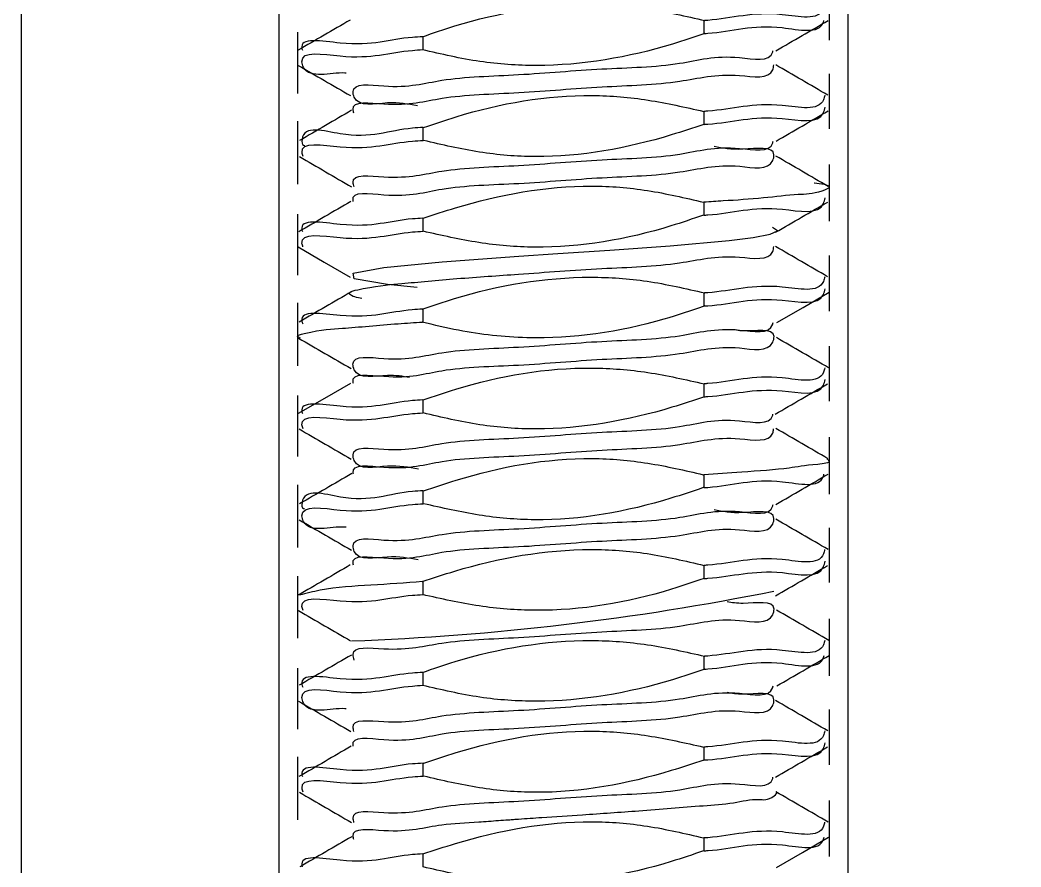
# Model space of a CAD drawing. Header units: millimetres. Extents: x 2 to 1187, y 2 to 839.
# Drawn here: x 608.925 to 611.679, y 455.181 to 457.513 of the extents above; entities that cross this region are included whole.
import ezdxf

# ---------------------------------------------------------------- set-up
doc = ezdxf.new("R2010")
doc.units = ezdxf.units.MM

msp = doc.modelspace()

# ---------------------------------------------------------------- hatches: boundary and pattern name
h = msp.add_hatch()
h.set_pattern_fill('ANSI31', color=256, scale=0.3)
h.paths.add_polyline_path([(600.3858, 723.2245), (600.3858, 724.6149), (599.1608, 724.6149, 0.414214), (598.8858, 724.3399), (598.8858, 719.8899, 0.414214), (599.1608, 719.6149), (600.3858, 719.6149), (600.3858, 721.0053, -0.444966)])
h.paths.add_polyline_path([(648.8858, 724.3399, 0.414214), (648.6108, 724.6149), (647.8858, 724.6149), (647.3858, 724.6149), (647.3858, 723.2245, -0.444966), (647.3858, 721.0053), (647.3858, 719.6149), (648.6108, 719.6149, 0.414214), (648.8858, 719.8899)])
h.paths.add_polyline_path([(648.8858, 681.5899, 0.414214), (648.6108, 681.8649), (647.3858, 681.8649), (647.3858, 680.4745, -0.444966), (647.3858, 678.2553), (647.3858, 676.8649), (648.6108, 676.8649, 0.414214), (648.8858, 677.1399)])
h.paths.add_polyline_path([(600.3858, 678.2553, -0.444966), (600.3858, 680.4745), (600.3858, 681.8649), (599.1608, 681.8649, 0.414214), (598.8858, 681.5899), (598.8858, 677.1399, 0.414214), (599.1608, 676.8649), (600.1358, 676.8649), (600.3858, 676.8649)])
h.paths.add_polyline_path([(204.0979, 197.9237, 0.414214), (203.8229, 198.1987), (203.0979, 198.1987), (202.5979, 198.1987), (202.5979, 196.8084, -0.212442), (203.0916, 195.6987, -0.212442), (202.5979, 194.5891), (202.5979, 193.1987), (203.8229, 193.1987, 0.414214), (204.0979, 193.4737)])
h.paths.add_polyline_path([(155.5979, 198.1987), (154.3729, 198.1987, 0.414214), (154.0979, 197.9237), (154.0979, 193.4737, 0.414214), (154.3729, 193.1987), (155.5979, 193.1987), (155.5979, 194.5891, -0.212442), (155.1041, 195.6987, -0.212442), (155.5979, 196.8084)])
h.paths.add_polyline_path([(155.5979, 154.0584), (155.5979, 155.4487), (154.3729, 155.4487, 0.414214), (154.0979, 155.1737), (154.0979, 150.7237, 0.414214), (154.3729, 150.4487), (155.3479, 150.4487), (155.5979, 150.4487), (155.5979, 151.8391, -0.444966)])
h.paths.add_polyline_path([(204.0979, 155.1737, 0.414214), (203.8229, 155.4487), (202.5979, 155.4487), (202.5979, 154.0584, -0.212442), (203.0916, 152.9487, -0.212442), (202.5979, 151.8391), (202.5979, 150.4487), (203.8229, 150.4487, 0.414214), (204.0979, 150.7237)])
h = msp.add_hatch()
h.set_pattern_fill('ANSI31', color=256, scale=0.3, angle=90)
h.paths.add_polyline_path([(159.0979, 197.9237, 0.414214), (158.8229, 198.1987), (157.5979, 198.1987), (157.5979, 196.8084, -0.212442), (158.0916, 195.6987, -0.212442), (157.5979, 194.5891), (157.5979, 193.1987), (158.8229, 193.1987, 0.414214), (159.0979, 193.4737)])
h.paths.add_polyline_path([(200.5979, 196.8084), (200.5979, 198.1987), (199.3729, 198.1987, 0.414214), (199.0979, 197.9237), (199.0979, 193.4737, 0.414214), (199.3729, 193.1987), (200.3479, 193.1987), (200.5979, 193.1987), (200.5979, 194.5891, -0.444966)])
h.paths.add_polyline_path([(157.5979, 154.0584), (157.5979, 155.4487), (158.8229, 155.4487), (159.0979, 155.4487), (159.0979, 150.4487), (158.8229, 150.4487), (157.5979, 150.4487), (157.5979, 151.8391, 0.444966)])
h.paths.add_polyline_path([(200.5979, 154.0584), (200.5979, 155.4487), (199.3729, 155.4487, 0.414214), (199.0979, 155.1737), (199.0979, 150.7237, 0.414214), (199.3729, 150.4487), (200.5979, 150.4487), (200.5979, 151.8391, -0.444966)])
h.paths.add_polyline_path([(603.8858, 724.3399, 0.414214), (603.6108, 724.6149), (602.3858, 724.6149), (602.3858, 723.2245, -0.444966), (602.3858, 721.0053), (602.3858, 719.6149), (603.6108, 719.6149, 0.414214), (603.8858, 719.8899)])
h.paths.add_polyline_path([(645.3858, 724.6149), (644.1608, 724.6149, 0.414214), (643.8858, 724.3399), (643.8858, 719.8899, 0.414214), (644.1608, 719.6149), (645.1358, 719.6149), (645.3858, 719.6149), (645.3858, 721.0053, -0.444966), (645.3858, 723.2245)])
h.paths.add_polyline_path([(645.3858, 680.4745), (645.3858, 681.8649), (644.1608, 681.8649, 0.414214), (643.8858, 681.5899), (643.8858, 677.1399, 0.414214), (644.1608, 676.8649), (645.3858, 676.8649), (645.3858, 678.2553, -0.444966)])
h.paths.add_polyline_path([(603.8858, 681.5899, 0.414214), (603.6108, 681.8649), (602.6358, 681.8649), (602.3858, 681.8649), (602.3858, 680.4745, -0.444966), (602.3858, 678.2553), (602.3858, 676.8649), (603.6108, 676.8649, 0.414214), (603.8858, 677.1399)])

# ---------------------------------------------------------------- linework, layer by layer
at = {"color": 7, "linetype": 'Continuous', "lineweight": 25}
for p, q in [((608.929, 449.9434), (608.929, 460.4434)), ((609.6366, 460.4309), (609.6366, 449.9434)), ((611.2042, 449.9434), (611.2042, 460.4309)), ((611.1521, 457.4574), (611.1521, 457.6145)), ((610.8075, 457.4754), (610.8075, 457.5111)), ((609.6886, 457.4793), (609.6886, 457.3108)), ((610.0333, 457.4667), (610.0333, 457.4311)), ((611.1521, 457.2131), (611.1521, 457.3645)), ((610.8075, 457.2254), (610.8075, 457.2611)), ((609.6886, 457.2341), (609.6886, 457.0608)), ((610.0333, 457.2167), (610.0333, 457.1811)), ((611.1521, 456.959), (611.1521, 457.1145)), ((610.8075, 456.9755), (610.8075, 457.011)), ((609.6886, 456.9778), (609.6886, 456.8107)), ((610.0333, 456.967), (610.0333, 456.931)), ((611.1521, 456.7114), (611.1521, 456.8645)), ((609.6886, 456.7345), (609.6886, 456.5608)), ((610.8075, 456.7254), (610.8075, 456.7612)), ((610.0333, 456.7167), (610.0333, 456.6811)), ((611.1521, 456.4632), (611.1521, 456.6145)), ((610.8075, 456.4754), (610.8075, 456.5111)), ((609.6886, 456.4792), (609.6886, 456.3107)), ((610.0333, 456.4667), (610.0333, 456.4311)), ((611.1521, 456.2076), (611.1521, 456.3645)), ((610.8075, 456.2254), (610.8075, 456.261)), ((609.6886, 456.2329), (609.6886, 456.0607)), ((610.0333, 456.2167), (610.0333, 456.181)), ((611.1521, 455.9646), (611.1521, 456.1145)), ((610.8075, 455.9751), (610.8075, 456.0111)), ((609.6886, 455.9812), (609.6886, 455.8107)), ((610.0333, 455.9667), (610.0333, 455.931)), ((611.1521, 455.7077), (611.1521, 455.8645)), ((610.8075, 455.7254), (610.8075, 455.7611)), ((609.6886, 455.7284), (609.6886, 455.5608)), ((610.0333, 455.7167), (610.0333, 455.6811)), ((611.1521, 455.4622), (611.1521, 455.6145)), ((610.8075, 455.4754), (610.8075, 455.5111)), ((609.6886, 455.4846), (609.6886, 455.3108)), ((610.0333, 455.4667), (610.0333, 455.4311)), ((611.1521, 455.21), (611.1521, 455.3645)), ((610.8075, 455.2255), (610.8075, 455.2611)), ((610.0333, 455.2168), (610.0333, 455.181))]:
    msp.add_line(p, q, dxfattribs=at)
at = {"color": 7, "linetype": 'Continuous', "lineweight": 25, "flags": 128}
for points in [[(610.0181, 456.7765), (609.9357, 456.7843), (609.8446, 456.7999), (609.8412, 456.8156), (609.9261, 456.8312), (610.0862, 456.8468), (610.2972, 456.8623), (610.405, 456.8697), (610.5477, 456.8794), (610.7138, 456.8914), (610.876, 456.9059), (610.9421, 456.914), (610.9889, 456.9227), (611.009, 456.932), (610.9953, 456.9419), (610.9953, 456.9419)], [(609.6903, 456.888), (609.762, 456.8463), (609.8337, 456.8047)], [(611.0077, 456.6796), (611.0796, 456.7213), (611.1515, 456.7631)], [(609.8339, 456.5124), (609.7622, 456.4707), (609.6905, 456.429)], [(611.0063, 455.1796), (611.0779, 455.2213), (611.1496, 455.2629)]]:
    msp.add_lwpolyline(points, dxfattribs=at)
at = {"color": 7, "linetype": 'Continuous', "lineweight": 25}
msp.add_arc((609.5744, 463.0235), 7.2249, 272.08606, 281.37659, dxfattribs=at)
for points, knots in [([(610.0323, 457.4666), (610.0619, 457.4768), (610.2113, 457.5282), (610.422, 457.5635), (610.6543, 457.5465), (610.7571, 457.5231), (610.8097, 457.5112)], [0, 0, 0, 0, 0.119062, 0.600034, 0.795667, 1, 1, 1, 1]), ([(611.1389, 457.554), (611.138, 457.5502), (611.1279, 457.5081), (610.9706, 457.5465), (610.8829, 457.5157), (610.8113, 457.5113), (610.8083, 457.5111)], [0, 0, 0, 0, 0.033555, 0.369625, 0.973302, 1, 1, 1, 1]), ([(609.8334, 457.5127), (609.8095, 457.4988), (609.7616, 457.471), (609.7138, 457.4433), (609.6898, 457.4294)], [0, 0, 0, 0, 0.499882, 1, 1, 1, 1]), ([(610.8083, 457.4755), (610.8113, 457.4757), (610.8829, 457.48), (610.9691, 457.5125), (611.1261, 457.4714), (611.1366, 457.51), (611.1369, 457.5114)], [0, 0, 0, 0, 0.027186, 0.64393, 0.987273, 1, 1, 1, 1]), ([(611.0051, 457.4282), (611.029, 457.442), (611.0769, 457.4698), (611.1247, 457.4975), (611.1487, 457.5114)], [0, 0, 0, 0, 0.499688, 1, 1, 1, 1]), ([(610.033, 457.4667), (610.0233, 457.4662), (609.9463, 457.462), (609.8757, 457.4304), (609.6902, 457.467), (609.7013, 457.4309), (609.7018, 457.4295)], [0, 0, 0, 0, 0.084524, 0.673318, 0.987301, 1, 1, 1, 1]), ([(610.8097, 457.4755), (610.78, 457.4655), (610.6305, 457.415), (610.4202, 457.3787), (610.1876, 457.3946), (610.0845, 457.4187), (610.0319, 457.431)], [0, 0, 0, 0, 0.118986, 0.599141, 0.795377, 1, 1, 1, 1]), ([(609.8221, 457.3664), (609.8209, 457.3665), (609.7818, 457.3698), (609.7145, 457.3455), (609.6897, 457.4318), (609.8701, 457.3956), (609.9464, 457.4263), (610.0232, 457.4305), (610.0328, 457.4311)], [0, 0, 0, 0, 0.008006, 0.252231, 0.28692, 0.513734, 0.939157, 1, 1, 1, 1]), ([(610.0184, 457.2764), (609.9929, 457.2812), (609.939, 457.2914), (609.8506, 457.2702), (609.8333, 457.3427), (609.9741, 457.3194), (610.0917, 457.3557), (610.3069, 457.36), (610.5174, 457.3805), (610.7321, 457.3839), (610.862, 457.4234), (610.99, 457.3954), (610.9966, 457.4271), (610.9969, 457.4282)], [0, 0, 0, 0, 0.061104, 0.129378, 0.141203, 0.204651, 0.323151, 0.479103, 0.648934, 0.806914, 0.929155, 0.99744, 1, 1, 1, 1]), ([(609.6904, 457.3878), (609.7144, 457.3739), (609.7623, 457.3462), (609.8102, 457.3184), (609.8342, 457.3045)], [0, 0, 0, 0, 0.500234, 1, 1, 1, 1]), ([(609.8433, 457.2563), (609.8424, 457.2597), (609.8335, 457.2925), (609.9769, 457.2703), (610.091, 457.3062), (610.3077, 457.3108), (610.518, 457.3309), (610.7316, 457.3355), (610.8641, 457.3718), (610.9927, 457.3477), (610.9985, 457.3844), (610.9992, 457.3893)], [0, 0, 0, 0, 0.008452, 0.081206, 0.216899, 0.39538, 0.589652, 0.770328, 0.910064, 0.988067, 1, 1, 1, 1]), ([(611.1477, 457.3059), (611.1238, 457.3198), (611.076, 457.3475), (611.0282, 457.3753), (611.0043, 457.3892)], [0, 0, 0, 0, 0.500273, 1, 1, 1, 1]), ([(610.0355, 457.2168), (610.0652, 457.2269), (610.2146, 457.2778), (610.4248, 457.3155), (610.6547, 457.2955), (610.7554, 457.2726), (610.8062, 457.261)], [0, 0, 0, 0, 0.120035, 0.604928, 0.800567, 1, 1, 1, 1]), ([(611.1394, 457.3059), (611.1384, 457.3014), (611.1288, 457.2584), (610.971, 457.296), (610.8828, 457.2656), (610.8106, 457.2613), (610.807, 457.261)], [0, 0, 0, 0, 0.039059, 0.37131, 0.968612, 1, 1, 1, 1]), ([(609.8374, 457.2642), (609.8135, 457.2503), (609.7656, 457.2224), (609.7178, 457.1946), (609.6938, 457.1807)], [0, 0, 0, 0, 0.4997271, 1, 1, 1, 1]), ([(610.8071, 457.2254), (610.8107, 457.2256), (610.8828, 457.23), (610.9715, 457.2598), (611.1294, 457.2231), (611.139, 457.2674), (611.1402, 457.273)], [0, 0, 0, 0, 0.030631, 0.623402, 0.953193, 1, 1, 1, 1]), ([(611.0053, 457.1791), (611.0292, 457.193), (611.0771, 457.2209), (611.1251, 457.2487), (611.149, 457.2626)], [0, 0, 0, 0, 0.4998048, 1, 1, 1, 1]), ([(610.0341, 457.2168), (610.0243, 457.2162), (609.9474, 457.2123), (609.8639, 457.1725), (609.6978, 457.2279), (609.7003, 457.1679), (609.7072, 457.1675), (609.7085, 457.1675)], [0, 0, 0, 0, 0.0823317, 0.6440183, 0.9440059, 0.9895373, 1, 1, 1, 1]), ([(610.8065, 457.2253), (610.7768, 457.2154), (610.6272, 457.1655), (610.4176, 457.1263), (610.1873, 457.1455), (610.0864, 457.1692), (610.0354, 457.1811)], [0, 0, 0, 0, 0.119947, 0.603871, 0.799753, 1, 1, 1, 1]), ([(609.7038, 457.1365), (609.7025, 457.1405), (609.6896, 457.1804), (609.8728, 457.1463), (609.947, 457.1763), (610.0242, 457.1806), (610.0341, 457.1811)], [0, 0, 0, 0, 0.0341723, 0.3410637, 0.9157931, 1, 1, 1, 1]), ([(609.8439, 457.0531), (609.8426, 457.0575), (609.833, 457.0915), (609.9762, 457.0702), (610.0912, 457.1054), (610.3076, 457.1102), (610.5177, 457.1305), (610.7324, 457.134), (610.8622, 457.1731), (610.9904, 457.1455), (610.9968, 457.1778), (610.9971, 457.1793)], [0, 0, 0, 0, 0.010706, 0.083894, 0.220383, 0.399902, 0.595344, 0.777083, 0.917677, 0.996158, 1, 1, 1, 1]), ([(609.8419, 457.0128), (609.8416, 457.0139), (609.8346, 457.0435), (609.9792, 457.0188), (610.09, 457.0568), (610.3081, 457.0605), (610.5184, 457.0811), (610.7309, 457.085), (610.8666, 457.1232), (610.9907, 457.0959), (611.007, 457.1687), (610.9062, 457.1503), (610.8579, 457.16), (610.8346, 457.1646)], [0, 0, 0, 0, 0.002453, 0.066471, 0.185891, 0.342986, 0.513951, 0.672909, 0.795819, 0.864354, 0.876204, 0.940281, 1, 1, 1, 1]), ([(609.6939, 457.1366), (609.7178, 457.1227), (609.7657, 457.0949), (609.8135, 457.067), (609.8374, 457.0531)], [0, 0, 0, 0, 0.50031, 1, 1, 1, 1]), ([(611.1484, 457.0547), (611.1245, 457.0686), (611.0766, 457.0964), (611.0288, 457.1243), (611.0049, 457.1382)], [0, 0, 0, 0, 0.500192, 1, 1, 1, 1]), ([(611.1107, 457.0648), (611.111, 457.0647), (611.125, 457.0631), (611.1688, 457.0572), (611.1118, 457.0327), (611.0595, 457.0333), (610.9644, 457.0209), (610.8792, 457.0158), (610.8244, 457.0122), (610.8068, 457.011)], [0, 0, 0, 0, 0.0022207, 0.108796, 0.1669888, 0.3360315, 0.5807472, 0.8653222, 1, 1, 1, 1]), ([(610.0338, 456.9668), (610.0636, 456.9767), (610.2132, 457.0266), (610.4229, 457.0656), (610.6534, 457.0469), (610.7545, 457.0231), (610.8057, 457.011)], [0, 0, 0, 0, 0.1198521, 0.6033309, 0.7993485, 1, 1, 1, 1]), ([(609.8352, 457.0129), (609.8113, 456.9991), (609.7635, 456.9713), (609.7156, 456.9435), (609.6917, 456.9296)], [0, 0, 0, 0, 0.499806, 1, 1, 1, 1]), ([(610.8068, 456.9754), (610.8105, 456.9757), (610.8829, 456.98), (610.9713, 457.01), (611.1301, 456.9731), (611.139, 457.0175), (611.1401, 457.0231)], [0, 0, 0, 0, 0.032742, 0.624574, 0.953472, 1, 1, 1, 1]), ([(611.0042, 456.9283), (611.0281, 456.9421), (611.0758, 456.9699), (611.1235, 456.9977), (611.1474, 457.0116)], [0, 0, 0, 0, 0.499767, 1, 1, 1, 1]), ([(610.0335, 456.967), (610.0239, 456.9665), (609.9468, 456.9624), (609.8758, 456.9307), (609.6907, 456.9679), (609.7014, 456.9317), (609.7018, 456.9303)], [0, 0, 0, 0, 0.08432, 0.673359, 0.987782, 1, 1, 1, 1]), ([(610.8055, 456.9753), (610.7758, 456.9652), (610.6264, 456.9142), (610.416, 456.8769), (610.1859, 456.8967), (610.085, 456.9196), (610.0342, 456.9311)], [0, 0, 0, 0, 0.119977, 0.604581, 0.800822, 1, 1, 1, 1]), ([(609.7034, 456.8878), (609.7023, 456.8913), (609.6897, 456.9305), (609.8734, 456.896), (609.9469, 456.9262), (610.024, 456.9305), (610.0337, 456.931)], [0, 0, 0, 0, 0.0301894, 0.3387934, 0.9168621, 1, 1, 1, 1]), ([(609.8652, 456.7461), (609.8591, 456.7469), (609.848, 456.7484), (609.8176, 456.763), (609.9111, 456.7823), (609.9798, 456.7874), (610.1364, 456.8023), (610.3154, 456.8138), (610.5188, 456.8303), (610.7308, 456.8355), (610.8641, 456.8717), (610.9925, 456.8476), (610.9985, 456.8844), (610.9993, 456.8893)], [0, 0, 0, 0, 0.016095, 0.029472, 0.062315, 0.150556, 0.274441, 0.413497, 0.601793, 0.777021, 0.912611, 0.988349, 1, 1, 1, 1]), ([(611.1473, 456.806), (611.1234, 456.8199), (611.0755, 456.8476), (611.0277, 456.8754), (611.0038, 456.8893)], [0, 0, 0, 0, 0.50035, 1, 1, 1, 1]), ([(610.0311, 456.7166), (610.0608, 456.7267), (610.2103, 456.7774), (610.4207, 456.8134), (610.6534, 456.7974), (610.7565, 456.7734), (610.8092, 456.7612)], [0, 0, 0, 0, 0.118944, 0.599002, 0.795129, 1, 1, 1, 1]), ([(611.1395, 456.8061), (611.1384, 456.8016), (611.1285, 456.7585), (610.9709, 456.7961), (610.8829, 456.7658), (610.8112, 456.7614), (610.8081, 456.7612)], [0, 0, 0, 0, 0.039578, 0.373329, 0.973048, 1, 1, 1, 1]), ([(609.8371, 456.7647), (609.8132, 456.7508), (609.7652, 456.723), (609.7172, 456.6952), (609.6932, 456.6813)], [0, 0, 0, 0, 0.4996126, 1, 1, 1, 1]), ([(610.808, 456.7254), (610.8111, 456.7256), (610.8828, 456.73), (610.9714, 456.7597), (611.1293, 456.723), (611.139, 456.7673), (611.1402, 456.7729)], [0, 0, 0, 0, 0.02708, 0.621955, 0.95301, 1, 1, 1, 1]), ([(610.0325, 456.7167), (610.023, 456.7161), (609.9461, 456.7119), (609.8745, 456.6812), (609.6895, 456.7163), (609.7018, 456.6788), (609.7026, 456.6763)], [0, 0, 0, 0, 0.083085, 0.666952, 0.9781, 1, 1, 1, 1]), ([(610.8089, 456.7255), (610.7715, 456.7128), (610.6142, 456.6593), (610.3828, 456.6258), (610.1591, 456.6503), (610.0645, 456.673), (610.0311, 456.681)], [0, 0, 0, 0, 0.149934, 0.630881, 0.869601, 1, 1, 1, 1]), ([(609.6966, 456.6368), (609.6931, 456.6384), (609.6821, 456.6437), (609.7531, 456.6615), (609.8165, 456.6632), (609.9378, 456.6752), (610.0104, 456.6797), (610.0325, 456.6811)], [0, 0, 0, 0, 0.025856, 0.081274, 0.378833, 0.811268, 1, 1, 1, 1]), ([(609.9969, 456.5284), (609.9778, 456.5317), (609.93, 456.54), (609.8507, 456.52), (609.8332, 456.5926), (609.9741, 456.5694), (610.0916, 456.6057), (610.3069, 456.6101), (610.5174, 456.6305), (610.732, 456.6341), (610.8623, 456.6731), (610.9904, 456.6457), (610.9969, 456.6782), (610.9972, 456.6799)], [0, 0, 0, 0, 0.045739, 0.11508, 0.127096, 0.191477, 0.311757, 0.470073, 0.642487, 0.802871, 0.926948, 0.996225, 1, 1, 1, 1]), ([(609.842, 456.5124), (609.8417, 456.5136), (609.8344, 456.5435), (609.979, 456.5191), (610.0898, 456.5568), (610.3076, 456.5605), (610.518, 456.5811), (610.7302, 456.5849), (610.8668, 456.6232), (610.9898, 456.5957), (611.008, 456.6686), (610.9354, 456.6533), (610.9025, 456.6577), (610.8966, 456.6585)], [0, 0, 0, 0, 0.002963, 0.069983, 0.195019, 0.359527, 0.538652, 0.705241, 0.834132, 0.906129, 0.918603, 0.985497, 1, 1, 1, 1]), ([(609.6915, 456.6367), (609.7156, 456.6228), (609.7636, 456.595), (609.8117, 456.5671), (609.8357, 456.5532)], [0, 0, 0, 0, 0.500231, 1, 1, 1, 1]), ([(611.1501, 456.555), (611.1261, 456.5689), (611.0781, 456.5967), (611.0302, 456.6246), (611.0062, 456.6385)], [0, 0, 0, 0, 0.500194, 1, 1, 1, 1]), ([(610.0344, 456.4667), (610.064, 456.4769), (610.2134, 456.5283), (610.424, 456.5645), (610.6548, 456.5457), (610.7564, 456.5227), (610.808, 456.5111)], [0, 0, 0, 0, 0.119613, 0.602967, 0.798562, 1, 1, 1, 1]), ([(611.1392, 456.5551), (611.1382, 456.5508), (611.1282, 456.5083), (610.9709, 456.5462), (610.8828, 456.5157), (610.811, 456.5113), (610.8077, 456.5111)], [0, 0, 0, 0, 0.036679, 0.370824, 0.971214, 1, 1, 1, 1]), ([(610.8078, 456.4755), (610.811, 456.4757), (610.8828, 456.48), (610.9715, 456.5098), (611.1291, 456.4731), (611.139, 456.5174), (611.1403, 456.523)], [0, 0, 0, 0, 0.02793, 0.622201, 0.953002, 1, 1, 1, 1]), ([(611.0029, 456.4275), (611.0268, 456.4414), (611.0747, 456.4692), (611.1225, 456.497), (611.1465, 456.5109)], [0, 0, 0, 0, 0.499652, 1, 1, 1, 1]), ([(610.0337, 456.4667), (610.0239, 456.4662), (609.9467, 456.462), (609.8754, 456.4304), (609.6906, 456.4671), (609.7014, 456.4306), (609.7019, 456.4291)], [0, 0, 0, 0, 0.085629, 0.672847, 0.986264, 1, 1, 1, 1]), ([(610.8084, 456.4754), (610.7787, 456.4655), (610.629, 456.4156), (610.4192, 456.3775), (610.1877, 456.3946), (610.0857, 456.4188), (610.034, 456.4311)], [0, 0, 0, 0, 0.119487, 0.601407, 0.797702, 1, 1, 1, 1]), ([(609.7037, 456.387), (609.7024, 456.3908), (609.6894, 456.4303), (609.873, 456.3963), (609.9467, 456.4263), (610.0238, 456.4305), (610.0336, 456.4311)], [0, 0, 0, 0, 0.032846, 0.3402, 0.916177, 1, 1, 1, 1]), ([(610.021, 456.2761), (609.9947, 456.2811), (609.9401, 456.2916), (609.8503, 456.2702), (609.8336, 456.3428), (609.974, 456.3194), (610.0919, 456.3558), (610.307, 456.36), (610.5175, 456.3805), (610.7322, 456.3839), (610.8619, 456.4235), (610.9898, 456.3953), (610.9965, 456.4267), (610.9967, 456.4276)], [0, 0, 0, 0, 0.0631, 0.131157, 0.142943, 0.206365, 0.324728, 0.480456, 0.65001, 0.807719, 0.929752, 0.997906, 1, 1, 1, 1]), ([(609.6928, 456.387), (609.7167, 456.3731), (609.7645, 456.3454), (609.8122, 456.3176), (609.8361, 456.3038)], [0, 0, 0, 0, 0.500194, 1, 1, 1, 1]), ([(609.8421, 456.262), (609.8418, 456.2634), (609.8347, 456.2934), (609.9789, 456.269), (610.0903, 456.3068), (610.3082, 456.3106), (610.5181, 456.331), (610.7322, 456.3353), (610.8637, 456.3724), (610.9924, 456.3474), (610.998, 456.3829), (610.9986, 456.3868)], [0, 0, 0, 0, 0.003458, 0.076805, 0.213547, 0.3934, 0.589122, 0.771083, 0.911783, 0.990241, 1, 1, 1, 1]), ([(611.1481, 456.305), (611.1243, 456.3189), (611.0766, 456.3466), (611.0289, 456.3744), (611.005, 456.3883)], [0, 0, 0, 0, 0.500196, 1, 1, 1, 1]), ([(610.0353, 456.2168), (610.065, 456.2268), (610.2146, 456.277), (610.4242, 456.3161), (610.654, 456.296), (610.7545, 456.2727), (610.8052, 456.261)], [0, 0, 0, 0, 0.120157, 0.605081, 0.80061, 1, 1, 1, 1]), ([(611.145, 456.305), (611.1475, 456.3029), (611.1598, 456.2928), (611.0889, 456.2874), (611.0338, 456.2761), (610.9174, 456.2686), (610.8407, 456.2633), (610.8067, 456.261)], [0, 0, 0, 0, 0.0237873, 0.1152369, 0.3386442, 0.706637, 1, 1, 1, 1]), ([(609.8376, 456.2641), (609.8137, 456.2502), (609.7659, 456.2224), (609.7181, 456.1946), (609.6941, 456.1807)], [0, 0, 0, 0, 0.499652, 1, 1, 1, 1]), ([(610.8067, 456.2253), (610.8105, 456.2256), (610.8829, 456.2299), (610.9692, 456.2623), (611.1274, 456.2214), (611.1369, 456.2607), (611.1373, 456.2625)], [0, 0, 0, 0, 0.033833, 0.644624, 0.98412, 1, 1, 1, 1]), ([(611.0052, 456.1791), (611.0291, 456.193), (611.0769, 456.2209), (611.1247, 456.2487), (611.1486, 456.2626)], [0, 0, 0, 0, 0.499806, 1, 1, 1, 1]), ([(610.034, 456.2167), (610.0243, 456.2162), (609.9475, 456.2123), (609.8636, 456.172), (609.6984, 456.2285), (609.7001, 456.1681), (609.7067, 456.1677), (609.7077, 456.1676)], [0, 0, 0, 0, 0.081453, 0.645084, 0.946154, 0.991761, 1, 1, 1, 1]), ([(610.8052, 456.2253), (610.7756, 456.2153), (610.626, 456.1648), (610.4162, 456.1261), (610.1866, 456.1464), (610.0861, 456.1695), (610.0355, 456.1812)], [0, 0, 0, 0, 0.120169, 0.605328, 0.800847, 1, 1, 1, 1]), ([(609.8224, 456.1164), (609.8209, 456.1165), (609.7818, 456.1198), (609.7136, 456.0954), (609.6905, 456.1821), (609.87, 456.1453), (609.9472, 456.1763), (610.0243, 456.1806), (610.0341, 456.1811)], [0, 0, 0, 0, 0.009539, 0.252422, 0.286814, 0.513535, 0.93808, 1, 1, 1, 1]), ([(609.842, 456.0123), (609.8417, 456.0136), (609.8342, 456.0434), (609.979, 456.0191), (610.0896, 456.0568), (610.3076, 456.0606), (610.518, 456.0809), (610.7304, 456.0846), (610.8665, 456.1228), (610.9903, 456.0954), (611.0074, 456.1682), (610.9062, 456.15), (610.858, 456.1597), (610.8348, 456.1643)], [0, 0, 0, 0, 0.002847, 0.066712, 0.186003, 0.342978, 0.513843, 0.672819, 0.795792, 0.864421, 0.876314, 0.940307, 1, 1, 1, 1]), ([(610.0202, 456.0262), (609.9941, 456.0312), (609.9397, 456.0415), (609.85, 456.0201), (609.8339, 456.0929), (609.9741, 456.0693), (610.0923, 456.1058), (610.3075, 456.11), (610.518, 456.1305), (610.7327, 456.134), (610.8622, 456.1732), (610.9908, 456.1455), (610.9969, 456.1777), (610.9972, 456.1792)], [0, 0, 0, 0, 0.06254, 0.130497, 0.142257, 0.205743, 0.324124, 0.479823, 0.649295, 0.806876, 0.928728, 0.996696, 1, 1, 1, 1]), ([(609.6931, 456.1367), (609.7171, 456.1227), (609.765, 456.0949), (609.8128, 456.0671), (609.8367, 456.0532)], [0, 0, 0, 0, 0.500231, 1, 1, 1, 1]), ([(611.1488, 456.0549), (611.1248, 456.0688), (611.0768, 456.0966), (611.0289, 456.1244), (611.0049, 456.1384)], [0, 0, 0, 0, 0.5002698, 1, 1, 1, 1]), ([(610.0317, 455.9667), (610.0615, 455.9766), (610.2111, 456.0266), (610.4211, 456.0641), (610.6531, 456.0477), (610.7554, 456.0234), (610.8075, 456.0111)], [0, 0, 0, 0, 0.1192691, 0.6004313, 0.7967621, 1, 1, 1, 1]), ([(611.1391, 456.0549), (611.1382, 456.0508), (611.1287, 456.0082), (610.9706, 456.0464), (610.8829, 456.0157), (610.8109, 456.0114), (610.8075, 456.0111)], [0, 0, 0, 0, 0.035906, 0.369772, 0.970125, 1, 1, 1, 1]), ([(610.8074, 455.9751), (610.8108, 455.9753), (610.8829, 455.9797), (610.9713, 456.0095), (611.1298, 455.9726), (611.139, 456.0171), (611.1401, 456.0226)], [0, 0, 0, 0, 0.029914, 0.623242, 0.953201, 1, 1, 1, 1]), ([(609.8336, 456.0125), (609.8096, 455.9985), (609.7617, 455.9707), (609.7137, 455.9429), (609.6897, 455.929)], [0, 0, 0, 0, 0.499884, 1, 1, 1, 1]), ([(611.0037, 455.9275), (611.0276, 455.9414), (611.0755, 455.9692), (611.1234, 455.997), (611.1473, 456.0109)], [0, 0, 0, 0, 0.499769, 1, 1, 1, 1]), ([(610.0328, 455.9667), (609.9853, 455.963), (609.8914, 455.9559), (609.7768, 455.9511), (609.7127, 455.934), (609.6939, 455.929)], [0, 0, 0, 0, 0.418106, 0.828918, 1, 1, 1, 1]), ([(610.8071, 455.9754), (610.7775, 455.9652), (610.6281, 455.9137), (610.4175, 455.8781), (610.1861, 455.8962), (610.084, 455.9193), (610.0321, 455.931)], [0, 0, 0, 0, 0.119399, 0.601906, 0.797468, 1, 1, 1, 1]), ([(609.7038, 455.8867), (609.7024, 455.8906), (609.689, 455.9302), (609.8731, 455.8964), (609.9464, 455.9262), (610.0233, 455.9305), (610.0329, 455.931)], [0, 0, 0, 0, 0.033669, 0.341282, 0.91807, 1, 1, 1, 1]), ([(609.8447, 455.7505), (609.843, 455.756), (609.8319, 455.7915), (609.9752, 455.7716), (610.0912, 455.8057), (610.3069, 455.8109), (610.518, 455.831), (610.73, 455.8349), (610.8667, 455.8731), (610.9898, 455.8458), (611.0079, 455.9184), (610.9232, 455.9021), (610.8839, 455.9088), (610.8704, 455.9111)], [0, 0, 0, 0, 0.012106, 0.077107, 0.198467, 0.358172, 0.532091, 0.693872, 0.819053, 0.888986, 0.901103, 0.966049, 1, 1, 1, 1]), ([(609.6911, 455.8868), (609.715, 455.8729), (609.7629, 455.8452), (609.8107, 455.8174), (609.8346, 455.8036)], [0, 0, 0, 0, 0.500232, 1, 1, 1, 1]), ([(611.1507, 455.8048), (611.1267, 455.8186), (611.0788, 455.8464), (611.0309, 455.8741), (611.007, 455.888)], [0, 0, 0, 0, 0.500155, 1, 1, 1, 1]), ([(610.0326, 455.7167), (610.0622, 455.7269), (610.2116, 455.7783), (610.4223, 455.8136), (610.6544, 455.7964), (610.7571, 455.7731), (610.8095, 455.7612)], [0, 0, 0, 0, 0.1191339, 0.6003821, 0.7959745, 1, 1, 1, 1]), ([(611.1392, 455.8048), (611.1382, 455.8007), (611.1281, 455.7583), (610.9708, 455.7963), (610.8829, 455.7657), (610.8113, 455.7613), (610.8082, 455.7611)], [0, 0, 0, 0, 0.036092, 0.371206, 0.973243, 1, 1, 1, 1]), ([(609.8366, 455.7645), (609.8126, 455.7506), (609.7648, 455.7228), (609.7169, 455.6951), (609.693, 455.6812)], [0, 0, 0, 0, 0.499727, 1, 1, 1, 1]), ([(610.8083, 455.7255), (610.8113, 455.7257), (610.8829, 455.7301), (610.9694, 455.7621), (611.1266, 455.7216), (611.1369, 455.7611), (611.1374, 455.7631)], [0, 0, 0, 0, 0.027086, 0.640553, 0.982072, 1, 1, 1, 1]), ([(611.0077, 455.6798), (611.0317, 455.6937), (611.0796, 455.7215), (611.1276, 455.7492), (611.1516, 455.7631)], [0, 0, 0, 0, 0.499884, 1, 1, 1, 1]), ([(610.0331, 455.7167), (610.0234, 455.7162), (609.9464, 455.712), (609.8745, 455.6812), (609.6897, 455.7165), (609.7018, 455.6789), (609.7026, 455.6764)], [0, 0, 0, 0, 0.08393, 0.66707, 0.978124, 1, 1, 1, 1]), ([(610.8097, 455.7255), (610.78, 455.7155), (610.6304, 455.6651), (610.4201, 455.6286), (610.1876, 455.6445), (610.0847, 455.6687), (610.0322, 455.681)], [0, 0, 0, 0, 0.119026, 0.599309, 0.795582, 1, 1, 1, 1]), ([(609.8222, 455.6164), (609.8209, 455.6165), (609.7818, 455.6198), (609.7144, 455.5955), (609.6898, 455.6818), (609.8701, 455.6455), (609.9464, 455.6763), (610.0233, 455.6805), (610.0329, 455.6811)], [0, 0, 0, 0, 0.008132, 0.252267, 0.286929, 0.513721, 0.939012, 1, 1, 1, 1]), ([(609.8418, 455.5132), (609.8416, 455.5142), (609.8348, 455.5437), (609.9793, 455.5188), (610.09, 455.5569), (610.3079, 455.5605), (610.5183, 455.5811), (610.7305, 455.5849), (610.8667, 455.6232), (610.9902, 455.5958), (611.0075, 455.6686), (610.9232, 455.6521), (610.8838, 455.6588), (610.8704, 455.6611)], [0, 0, 0, 0, 0.0022445, 0.068031, 0.1907198, 0.3520808, 0.52773, 0.6910638, 0.8173963, 0.8879065, 0.9001153, 0.9658238, 1, 1, 1, 1]), ([(609.8436, 455.5544), (609.8425, 455.5583), (609.8328, 455.5915), (609.9765, 455.5701), (610.0906, 455.6055), (610.3072, 455.6101), (610.5173, 455.6304), (610.7319, 455.6341), (610.8624, 455.6729), (610.9902, 455.6457), (610.9969, 455.6782), (610.9973, 455.6799)], [0, 0, 0, 0, 0.009626, 0.082686, 0.219137, 0.398713, 0.594258, 0.776169, 0.916916, 0.995545, 1, 1, 1, 1]), ([(609.6908, 455.6377), (609.7148, 455.6238), (609.7628, 455.596), (609.8107, 455.5681), (609.8347, 455.5542)], [0, 0, 0, 0, 0.500152, 1, 1, 1, 1]), ([(611.1475, 455.5559), (611.1235, 455.5698), (611.0756, 455.5976), (611.0277, 455.6255), (611.0038, 455.6394)], [0, 0, 0, 0, 0.500313, 1, 1, 1, 1]), ([(610.0356, 455.4668), (610.0652, 455.4769), (610.2147, 455.5277), (610.4248, 455.5656), (610.6546, 455.5455), (610.7552, 455.5226), (610.806, 455.511)], [0, 0, 0, 0, 0.120099, 0.605102, 0.800726, 1, 1, 1, 1]), ([(611.1394, 455.556), (611.1384, 455.5514), (611.1289, 455.5084), (610.971, 455.5461), (610.8828, 455.5156), (610.8106, 455.5113), (610.8069, 455.511)], [0, 0, 0, 0, 0.039111, 0.371153, 0.968233, 1, 1, 1, 1]), ([(610.807, 455.4754), (610.8106, 455.4756), (610.8828, 455.48), (610.9715, 455.5098), (611.1295, 455.4731), (611.139, 455.5174), (611.1402, 455.523)], [0, 0, 0, 0, 0.031052, 0.623632, 0.953234, 1, 1, 1, 1]), ([(609.8359, 455.5133), (609.8119, 455.4994), (609.7641, 455.4715), (609.7163, 455.4437), (609.6923, 455.4298)], [0, 0, 0, 0, 0.499806, 1, 1, 1, 1]), ([(611.0036, 455.4281), (611.0275, 455.4421), (611.0753, 455.4699), (611.1232, 455.4977), (611.1472, 455.5116)], [0, 0, 0, 0, 0.499651, 1, 1, 1, 1]), ([(610.8063, 455.4753), (610.7766, 455.4654), (610.6269, 455.4154), (610.4173, 455.3762), (610.1872, 455.3956), (610.0864, 455.4192), (610.0355, 455.4312)], [0, 0, 0, 0, 0.120013, 0.604171, 0.799963, 1, 1, 1, 1]), ([(610.0341, 455.4668), (610.0243, 455.4662), (609.947, 455.462), (609.8757, 455.4301), (609.6911, 455.4673), (609.7013, 455.4311), (609.7017, 455.4298)], [0, 0, 0, 0, 0.0861615, 0.6743629, 0.9884642, 1, 1, 1, 1]), ([(609.7037, 455.3866), (609.7025, 455.3905), (609.6896, 455.4304), (609.8728, 455.3963), (609.947, 455.4263), (610.0242, 455.4306), (610.0341, 455.4311)], [0, 0, 0, 0, 0.033911, 0.34093, 0.915781, 1, 1, 1, 1]), ([(609.8438, 455.3034), (609.8426, 455.3076), (609.8331, 455.3415), (609.9762, 455.3202), (610.0913, 455.3554), (610.3076, 455.3601), (610.5177, 455.3805), (610.7325, 455.3839), (610.8621, 455.4233), (610.9902, 455.3954), (610.9967, 455.4271), (610.9969, 455.4282)], [0, 0, 0, 0, 0.010512, 0.083779, 0.220428, 0.400155, 0.595797, 0.777747, 0.91848, 0.997034, 1, 1, 1, 1]), ([(609.6937, 455.3866), (609.7176, 455.3728), (609.7653, 455.345), (609.813, 455.3172), (609.8369, 455.3034)], [0, 0, 0, 0, 0.500275, 1, 1, 1, 1]), ([(609.8433, 455.2564), (609.8424, 455.2597), (609.8333, 455.2924), (609.9776, 455.27), (610.0606, 455.2992), (610.172, 455.3037), (610.2323, 455.3085), (610.2643, 455.3107), (610.2806, 455.3118), (610.2888, 455.3124), (610.2929, 455.3127), (610.295, 455.3128), (610.296, 455.3129), (610.2965, 455.3129), (610.2967, 455.3129), (610.318, 455.3148), (610.3766, 455.3181), (610.4869, 455.3261), (610.635, 455.3355), (610.7746, 455.3482), (610.8826, 455.3546), (610.9513, 455.3715), (610.9859, 455.3623), (611.011, 455.3864), (611.0063, 455.3876), (611.0059, 455.3877)], [0, 0, 0, 0, 0.008283, 0.080795, 0.216104, 0.301344, 0.347008, 0.370408, 0.382222, 0.388153, 0.391131, 0.392627, 0.393368, 0.393733, 0.393921, 0.393959, 0.447615, 0.542017, 0.673012, 0.822774, 0.893143, 0.951158, 0.988369, 0.999085, 1, 1, 1, 1]), ([(611.1484, 455.3047), (611.1245, 455.3186), (611.0767, 455.3464), (611.029, 455.3742), (611.0051, 455.388)], [0, 0, 0, 0, 0.500194, 1, 1, 1, 1]), ([(610.0335, 455.2168), (610.0633, 455.2267), (610.2129, 455.2765), (610.4226, 455.3155), (610.6533, 455.297), (610.7546, 455.2731), (610.8059, 455.261)], [0, 0, 0, 0, 0.119775, 0.602943, 0.799038, 1, 1, 1, 1]), ([(611.1391, 455.3047), (611.1382, 455.3006), (611.1291, 455.2581), (610.9706, 455.2964), (610.8829, 455.2656), (610.8106, 455.2612), (610.8069, 455.261)], [0, 0, 0, 0, 0.03537, 0.36831, 0.967382, 1, 1, 1, 1]), ([(609.8376, 455.2643), (609.8138, 455.2504), (609.766, 455.2226), (609.7182, 455.1949), (609.6943, 455.181)], [0, 0, 0, 0, 0.49965, 1, 1, 1, 1]), ([(610.8068, 455.2254), (610.8106, 455.2257), (610.883, 455.23), (610.9693, 455.2623), (611.1276, 455.2216), (611.137, 455.261), (611.1374, 455.2629)], [0, 0, 0, 0, 0.03359, 0.644003, 0.983159, 1, 1, 1, 1]), ([(610.8056, 455.2254), (610.776, 455.2152), (610.6266, 455.1641), (610.4162, 455.1271), (610.186, 455.1467), (610.085, 455.1696), (610.0339, 455.1811)], [0, 0, 0, 0, 0.119892, 0.604295, 0.799981, 1, 1, 1, 1]), ([(610.0334, 455.2168), (610.0238, 455.2163), (609.9467, 455.2121), (609.8764, 455.18), (609.6909, 455.2177), (609.7011, 455.1822), (609.7014, 455.1813)], [0, 0, 0, 0, 0.084433, 0.67616, 0.991972, 1, 1, 1, 1])]:
    msp.add_open_spline(points, degree=3, knots=knots, dxfattribs=at)

doc.saveas('drawing.dxf')
